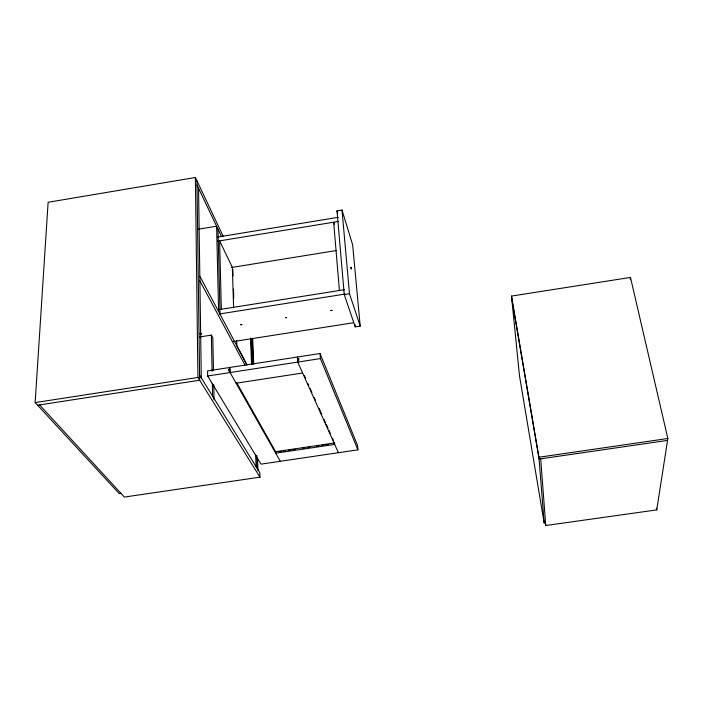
<?xml version="1.0" encoding="UTF-8"?>
<svg xmlns="http://www.w3.org/2000/svg" width="703" height="703" viewBox="0 0 703 703"><rect width="100%" height="100%" fill="white"/><g stroke="black" fill="none" stroke-linecap="round" stroke-linejoin="round"><path stroke-width="1.05" d="M120.934 493.321L119.22 493.576L35.15 402.591L48.12 202.279L195.39 177.49L223.194 236.287M630.327 279.715L630.477 277.439L511.494 296.077L519.499 375.824L544.148 522.909L545.554 522.707M545.308 522.777L545.765 525.51L656.751 509.903L667.85 438.496L630.477 277.439M198.255 229.231L216.594 226.217L218.598 311.508M337.009 210.856L342.01 210.039L352.642 244.837L360.208 326.095L355.226 326.877L344.259 294.548L337.009 210.856L337.642 212.904M217.842 237.043L338.292 217.297M217.658 241.191L338.653 221.392M231.34 267.518L336.482 250.514M219.292 309.584L344.593 289.671M219.573 313.969L344.98 294.082M344.259 294.548L349.479 293.722L360.208 326.095M199.529 336.974L211.366 335.111L212.816 337.695L213.484 370.455M233.247 341.57L353.521 322.747M320.032 353.512L207.578 370.912L207.666 376L260.998 464.138L357.897 449.832L357.511 445.289L320.032 353.512L320.401 358.592L357.897 449.832M230.03 370.903L228.8 371.087L228.756 369.277L229.978 369.084M297.615 360.463L298.845 360.27L298.731 358.451L297.501 358.644L298.397 360.648M35.15 402.591L197.938 377.458L259.978 477.161L124.378 497.065L39.579 404.902M207.666 376L320.401 358.592M37.575 405.209L199.661 380.218L196.954 180.794M236.111 383.214L302.615 373.003M279.082 451.678L281.235 451.361M283.371 451.045L285.515 450.728M288.731 450.254L290.875 449.929M293.01 449.612L295.163 449.296M302.65 448.18L304.803 447.864M308.011 447.389L310.155 447.073M316.578 446.115L318.731 445.799M321.939 445.324L324.083 445.008M326.227 444.691L328.371 444.366M544.148 522.909L538.937 457.231L667.85 438.496M667.551 440.403L539.087 459.059L511.714 298.274M199.59 375.086L259.794 472.636L259.978 477.161M236.498 382.379L275.884 452.178M228.756 369.277L229.819 371.166M280.277 461.291L230.074 372.537L229.925 367.458M199.898 280.849L244.952 365.033M199.828 276.226L246.92 364.769M246.902 364.866L236.841 345.938L236.665 340.524M197.007 185.012L221.427 236.375M338.415 452.706L297.712 362.098L297.404 357.019M304.32 375.428L305.664 378.416M307.896 383.407L308.793 385.402M310.128 388.39L311.921 392.388M314.153 397.371L315.498 400.367M319.074 408.346L321.754 414.331M323.995 419.322L325.34 422.31M326.227 424.313L328.02 428.303M328.916 430.298L330.252 433.285M332.493 438.277L333.38 440.271M334.303 224.239L333.653 222.21L339.417 290.497M656.347 508.084L656.751 509.903M511.494 296.077L538.937 457.231M355.033 324.707L355.226 326.877M342.01 210.039L349.479 293.722M540.677 458.822L545.765 525.51M252.729 339.013L253.739 364.251M257.456 457.53L257.983 470.694M252.192 338.266L253.229 364.567M256.832 455.526L257.351 468.681M251.129 338.943L252.113 364.049M255.655 454.674L256.12 466.678M250.532 338.125L251.551 364.453M232.851 269.407L233.053 275.971M233.466 289.1L233.739 297.852M233.607 307.87L232.35 267.351L219.626 240.874L221.331 309.258M218 229.16L220.048 314.241M213.765 384.646L214.081 399.937M211.366 335.111L212.078 371.254M212.315 383.293L212.57 396.439M198.562 188.281L201.286 377.845M195.39 177.49L197.938 377.458M199.942 333.521A0.94 0.483 -0.3 0 1 201.357 333.363A0.94 0.483 -0.3 0 1 201.401 334.11A0.94 0.483 -0.3 0 1 199.968 334.004M350.964 267.36L351.289 269.091L351.008 267.307M240.707 324.689L241.806 324.689L240.707 324.689M285.655 317.58L286.736 317.642L285.717 317.51M330.876 310.454L331.957 310.515L330.876 310.454M334.584 442.96L275.62 451.704L275.69 453.189L334.698 444.437L334.584 442.96"/></g></svg>
